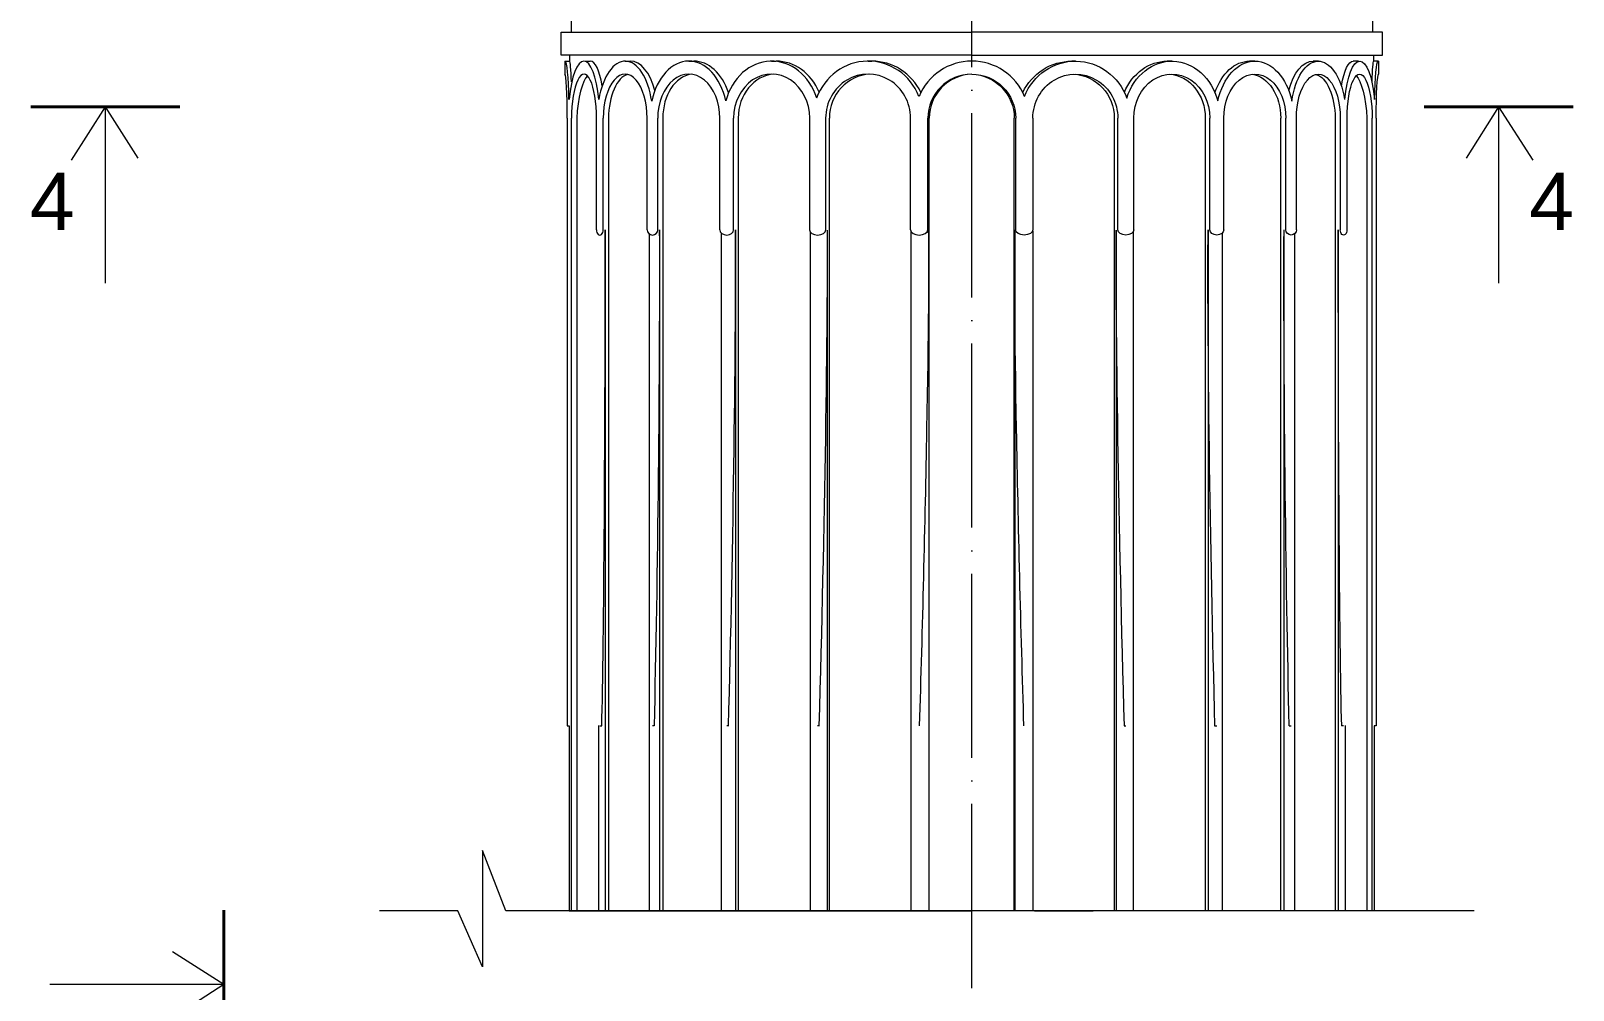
# Model space of a CAD drawing. Header units: millimetres. Extents: x 542654 to 551203, y 315718 to 321804.
# Drawn here: x 542654 to 543659, y 320406 to 321032 of the extents above; entities that cross this region are included whole.
import ezdxf

# ---------------------------------------------------------------- set-up
doc = ezdxf.new("R2010")
doc.units = ezdxf.units.MM
doc.linetypes.add('ACAD_ISO04W100', pattern=[30, 24, -3, 0, -3])
doc.layers.add('cad-block.com', color=250, linetype='Continuous')
doc.styles.get("Standard").update_dxf_attribs({"font": 'arial.ttf'})

msp = doc.modelspace()

# ---------------------------------------------------------------- linework, layer by layer
at = {"layer": 'cad-block.com', "color": 18, "linetype": 'ACAD_ISO04W100', "lineweight": 15, "ltscale": 5, "true_color": 0x000000}
msp.add_lwpolyline([(543267.3, 320407.8), (543267.3, 321563.4)], dxfattribs=at)
at = {"layer": 'cad-block.com', "color": 18, "lineweight": 15, "true_color": 0x000000}
for points in [[(543006, 321039.7), (543006, 321031)], [(543528.6, 321039.7), (543528.6, 321031)], [(543267.3, 321016), (542999.5, 321016), (542999.5, 321031), (543267.3, 321031)], [(543267.3, 321016), (543535, 321016), (543535, 321031), (543267.3, 321031)], [(543002, 321012.1), (543005.2, 321012.1), (543005.2, 321016)], [(543002, 321012.1), (543002, 321003.6)], [(543015.3, 321012.1), (543018.6, 321012.1)], [(543041.3, 321012.1), (543044.8, 321012.1)], [(543082.8, 321012.1), (543086.1, 321012.1)], [(543136.8, 321012.1), (543139.8, 321012.1)], [(543199.7, 321012.1), (543202.1, 321012.1)], [(543334.8, 321012.1), (543332.5, 321012.1)], [(543397.7, 321012.1), (543394.7, 321012.1)], [(543451.8, 321012.1), (543448.4, 321012.1)], [(543493.2, 321012.1), (543489.8, 321012.1)], [(543519.3, 321012.1), (543516, 321012.1)], [(543532.5, 321012.1), (543529.4, 321012.1), (543529.4, 321016)], [(543532.5, 321012.1), (543532.5, 321003.6)], [(542702.4, 320982.2), (542680.1, 320947.6)], [(542702.4, 320982.2), (542702.4, 320867.4)], [(542702.4, 320982.2), (542723.7, 320948.8)], [(543610.7, 320982.2), (543589.5, 320948.8)], [(543610.7, 320982.2), (543610.7, 320867.4)], [(543610.7, 320982.2), (543633.1, 320947.6)], [(543003.6, 320974.9), (543003.6, 320578.7)], [(543006.3, 320458.2), (543006.3, 320974.9)], [(543009.7, 320974.9), (543009.7, 320458.2)], [(543022.6, 320902.1), (543022.6, 320974.9)], [(543027, 320902.1), (543027, 320974.9)], [(543030.5, 320974.9), (543030.5, 320458.2)], [(543055.6, 320902.1), (543055.6, 320974.9)], [(543062.5, 320902.1), (543062.5, 320974.9)], [(543065.9, 320974.9), (543065.9, 320458.2)], [(543103, 320902.1), (543103, 320974.9)], [(543112, 320902.1), (543112, 320974.9)], [(543115, 320974.9), (543115, 320458.2)], [(543161.6, 320902.1), (543161.6, 320974.9)], [(543172.1, 320902.1), (543172.1, 320974.9)], [(543174.4, 320974.9), (543174.4, 320458.2)], [(543227.4, 320902.1), (543227.4, 320974.9)], [(543238.7, 320902.1), (543238.7, 320974.9)], [(543239.6, 320458.2), (543239.6, 320974.9)], [(543294.9, 320458.2), (543294.9, 320974.9)], [(543295.9, 320902.1), (543295.9, 320974.9)], [(543307.2, 320902.1), (543307.2, 320974.9)], [(543360.1, 320974.9), (543360.1, 320458.2)], [(543362.4, 320902.1), (543362.4, 320974.9)], [(543373, 320902.1), (543373, 320974.9)], [(543419.5, 320974.9), (543419.5, 320458.2)], [(543422.5, 320902.1), (543422.5, 320974.9)], [(543431.5, 320902.1), (543431.5, 320974.9)], [(543468.6, 320974.9), (543468.6, 320458.2)], [(543472, 320902.1), (543472, 320974.9)], [(543478.9, 320902.1), (543478.9, 320974.9)], [(543504.1, 320974.9), (543504.1, 320458.2)], [(543507.6, 320902.1), (543507.6, 320974.9)], [(543511.9, 320902.1), (543511.9, 320974.9)], [(543524.9, 320974.9), (543524.9, 320458.2)], [(543528.2, 320458.2), (543528.2, 320974.9)], [(543531, 320974.9), (543531, 320578.7)], [(543028.3, 320902.1), (543028.3, 320458.2)], [(543057, 320899.4), (543057, 320458.2)], [(543063.8, 320902.1), (543063.8, 320458.2)], [(543104, 320900), (543104, 320458.2)], [(543113.2, 320902.1), (543113.2, 320458.2)], [(543162, 320900.7), (543162, 320458.2)], [(543173.1, 320901.9), (543173.1, 320458.2)], [(543227.6, 320901.2), (543227.6, 320458.2)], [(543239.2, 320902.1), (543239.2, 320458.2)], [(543295.4, 320902.1), (543295.4, 320458.2)], [(543307, 320901.2), (543307, 320458.2)], [(543361.4, 320901.9), (543361.4, 320458.2)], [(543372.5, 320900.7), (543372.5, 320458.2)], [(543421.3, 320902.1), (543421.3, 320458.2)], [(543430.6, 320900), (543430.6, 320458.2)], [(543470.8, 320902.1), (543470.8, 320458.2)], [(543477.6, 320899.4), (543477.6, 320458.2)], [(543506.2, 320902.1), (543506.2, 320458.2)], [(543003.6, 320578.7), (543004.8, 320578.7)], [(543004.8, 320578.7), (543004.8, 320458.2)], [(543023.9, 320578.9), (543023.9, 320458.2)], [(543024.8, 320578.7), (543026.1, 320578.7)], [(543060.3, 320578.7), (543059.1, 320578.7)], [(543108.7, 320578.7), (543107.5, 320578.7)], [(543167.9, 320578.7), (543166.8, 320578.7)], [(543366.7, 320578.7), (543367.7, 320578.7)], [(543425.8, 320578.7), (543427, 320578.7)], [(543474.2, 320578.7), (543475.5, 320578.7)], [(543509.7, 320578.7), (543508.4, 320578.7)], [(543510.6, 320578.9), (543510.6, 320458.2)], [(543531, 320578.7), (543529.7, 320578.7)], [(543529.7, 320578.7), (543529.7, 320458.2)], [(543594.7, 320458.2), (542963.6, 320458.2), (542948.4, 320497.5), (542948.4, 320421.6), (542932.3, 320458.2), (542881.1, 320458.2)], [(543004.8, 320458.2), (543267.3, 320458.2)], [(543529.7, 320458.2), (543267.3, 320458.2)], [(543308.2, 320458.2), (543346.4, 320458.2)], [(542779.7, 320410), (542746.3, 320431.3)], [(542779.7, 320410), (542666.2, 320410)], [(542779.7, 320410), (542745.1, 320387.7)]]:
    msp.add_lwpolyline(points, dxfattribs=at)
at = {"layer": 'cad-block.com', "color": 18, "lineweight": 40, "true_color": 0x000000}
for points in [[(542653.9, 320982.2), (542751, 320982.2)], [(543659.3, 320982.2), (543562.2, 320982.2)], [(542779.7, 320361.5), (542779.7, 320458.6)]]:
    msp.add_lwpolyline(points, dxfattribs=at)
at = {"layer": 'cad-block.com', "color": 18, "lineweight": 15, "true_color": 0x000000}
for start, end in [(90, 157.5583), (22.4417, 90)]:
    msp.add_arc((543267.3, 320974.9), 37.2, start, end, dxfattribs=at)
for centre, major_axis, ratio, start_param, end_param in [((543002, 320974.9), (0.2, 37.2), 0.074865, -1.234378, -0.023796), ((543014.5, 320974.9), (-0.1, 37.2), 0.276352, -1.23579, 1.233652), ((543005.1, 320974.9), (0, 37.2), 0.041633, -0.882532, -0.02625), ((543018.6, 320974.9), (0, 37.2), 0.25388, 5.316566, 6.283225), ((543041.3, 320974.9), (0, 37.2), 0.488376, 5.015604, 7.517909), ((543044.8, 320974.9), (0, 37.2), 0.488376, 5.219394, 6.283185), ((543082.8, 320974.9), (0, 37.2), 0.679597, 5.019256, 7.550767), ((543086.1, 320974.9), (0, 37.2), 0.679597, 5.17808, 6.283185), ((543136.8, 320974.9), (0, 37.2), 0.844287, 5.073688, 7.547114), ((543139.8, 320974.9), (0, 37.2), 0.844287, 5.184497, 6.283185), ((543199.7, 320974.9), (0, 37.2), 0.964164, 5.104071, 7.492682), ((543202.1, 320974.9), (0, 37.2), 0.964164, 5.180396, 6.283185), ((543002, 320974.9), (0, 28.7), 0.05403, -1.570796, 0), ((543014.5, 320974.9), (0, 28.7), 0.284605, 4.712389, 7.853982), ((543017.1, 320974.6), (1.6, 28.9), 0.255636, 0.267214, 1.572072), ((543041.3, 320974.9), (0, 28.7), 0.49925, 4.712389, 7.853982), ((543044.8, 320974.9), (0, 28.7), 0.499248, 0.122061, 1.570798), ((543082.8, 320974.9), (0, 28.7), 0.706059, 4.712389, 7.853982), ((543086.1, 320974.9), (0, 28.7), 0.706045, 0.083968, 1.570814), ((543136.8, 320974.9), (0, 28.8), 0.861037, 4.712389, 7.853982), ((543139.8, 320974.9), (0, 28.8), 0.86102, 0.061113, 1.570849), ((543199.7, 320974.9), (0, 28.7), 0.964485, 4.712389, 7.853982), ((543202.1, 320974.9), (0, 28.7), 0.964462, 0.04293, 1.571103), ((543267.3, 320974.9), (0, 28.7), 0.998509, 0, 1.570796), ((543268.2, 320974.9), (0, 28.7), 0.998509, 0.03328, 1.570796), ((543024.8, 320902.1), (0, -3.39), 0.642774, 4.712389, 7.853982), ((543025.8, 320807.5), (0.7, 247.6), 0.009655, 3.533352, 5.104148), ((543059.1, 320902.1), (3.46, 0), 0.977993, 3.141593, 6.283185), ((543059.6, 320736.8), (2.5, 228.8), 0.014959, 3.949241, 5.520037), ((543107.5, 320902.1), (4.51, 0), 0.750439, 3.141593, 6.283185), ((543107.6, 320695.2), (4.3, 237.5), 0.01553, 4.199567, 5.770363), ((543166.8, 320902.1), (5.25, 0), 0.644417, 3.141593, 6.283185), ((543166.5, 320671.8), (5.6, 252.4), 0.014636, 4.334792, 5.859922), ((543233, 320902.1), (5.64, 0), 0.600501, 3.141593, 6.283185), ((543232.1, 320669.4), (6.2, 246.1), 0.01499, 4.335031, 5.951535)]:
    msp.add_ellipse(centre, major_axis=major_axis, ratio=ratio, start_param=start_param, end_param=end_param, dxfattribs=at)
at = {"layer": 'cad-block.com', "color": 18, "lineweight": 15, "true_color": 0x000000, "extrusion": (0, 0, -1)}
for centre, major_axis, ratio, start_param, end_param in [((543332.5, 320974.9), (0, 37.2), 0.964164, 5.180396, 6.283185), ((543334.8, 320974.9), (0, 37.2), 0.964164, 5.104071, 7.492682), ((543394.7, 320974.9), (0, 37.2), 0.844287, 5.184497, 6.283185), ((543397.7, 320974.9), (0, 37.2), 0.844287, 5.073688, 7.547114), ((543448.4, 320974.9), (0, 37.2), 0.679597, 5.17808, 6.283185), ((543451.8, 320974.9), (0, 37.2), 0.679597, 5.019256, 7.550767), ((543489.8, 320974.9), (0, 37.2), 0.488376, 5.219394, 6.283185), ((543493.2, 320974.9), (0, 37.2), 0.488376, 5.015604, 7.517909), ((543516, 320974.9), (0, 37.2), 0.25388, 5.316566, 6.283225), ((543520.1, 320974.9), (0.1, 37.2), 0.276352, -1.23579, 1.233652), ((543529.4, 320974.9), (0, 37.2), 0.041633, -0.882532, -0.02625), ((543532.5, 320974.9), (-0.2, 37.2), 0.074865, -1.234378, -0.023796), ((543267.3, 320974.9), (0, 28.7), 0.998509, 0, 1.570796), ((543266.3, 320974.9), (0, 28.7), 0.998509, 0.03328, 1.570796), ((543334.8, 320974.9), (0, 28.7), 0.964485, 4.712389, 7.853982), ((543332.5, 320974.9), (0, 28.7), 0.964462, 0.04293, 1.571103), ((543397.7, 320974.9), (0, 28.8), 0.861037, 4.712389, 7.853982), ((543394.7, 320974.9), (0, 28.8), 0.86102, 0.061113, 1.570849), ((543451.8, 320974.9), (0, 28.7), 0.706059, 4.712389, 7.853982), ((543448.4, 320974.9), (0, 28.7), 0.706045, 0.083968, 1.570814), ((543493.2, 320974.9), (0, 28.7), 0.49925, 4.712389, 7.853982), ((543489.8, 320974.9), (0, 28.7), 0.499248, 0.122061, 1.570798), ((543520.1, 320974.9), (0, 28.7), 0.284605, 4.712389, 7.853982), ((543517.5, 320974.6), (-1.6, 28.9), 0.255636, 0.267214, 1.572072), ((543532.5, 320974.9), (0, 28.7), 0.05403, -1.570796, 0), ((543302.4, 320669.4), (-6.2, 246.1), 0.01499, 4.335031, 5.951535), ((543301.5, 320902.1), (-5.64, 0), 0.600501, 3.141593, 6.283185), ((543368.1, 320671.8), (-5.6, 252.4), 0.014636, 4.334792, 5.859922), ((543367.7, 320902.1), (-5.25, 0), 0.644417, 3.141593, 6.283185), ((543426.9, 320695.2), (-4.3, 237.5), 0.01553, 4.199567, 5.770363), ((543427, 320902.1), (-4.51, 0), 0.750439, 3.141593, 6.283185), ((543475, 320736.8), (-2.5, 228.8), 0.014959, 3.949241, 5.520037), ((543475.5, 320902.1), (-3.46, 0), 0.977993, 3.141593, 6.283185), ((543508.7, 320807.5), (-0.7, 247.6), 0.009655, 3.533352, 5.104148), ((543509.7, 320902.1), (0, -3.39), 0.642774, 4.712389, 7.853982)]:
    msp.add_ellipse(centre, major_axis=major_axis, ratio=ratio, start_param=start_param, end_param=end_param, dxfattribs=at)

# ---------------------------------------------------------------- texts
at = {"layer": 'cad-block.com', "color": 18, "true_color": 0x000000, "char_height": 37.5, "width": 85.838}
for insert, attachment_point in [((542682.4, 320939.4), 3), ((543630.7, 320939.4), 1)]:
    msp.add_mtext('{\\fArial|b0|i0|c0|p34;4}', dxfattribs=dict(at, insert=insert, attachment_point=attachment_point))

doc.saveas('drawing.dxf')
